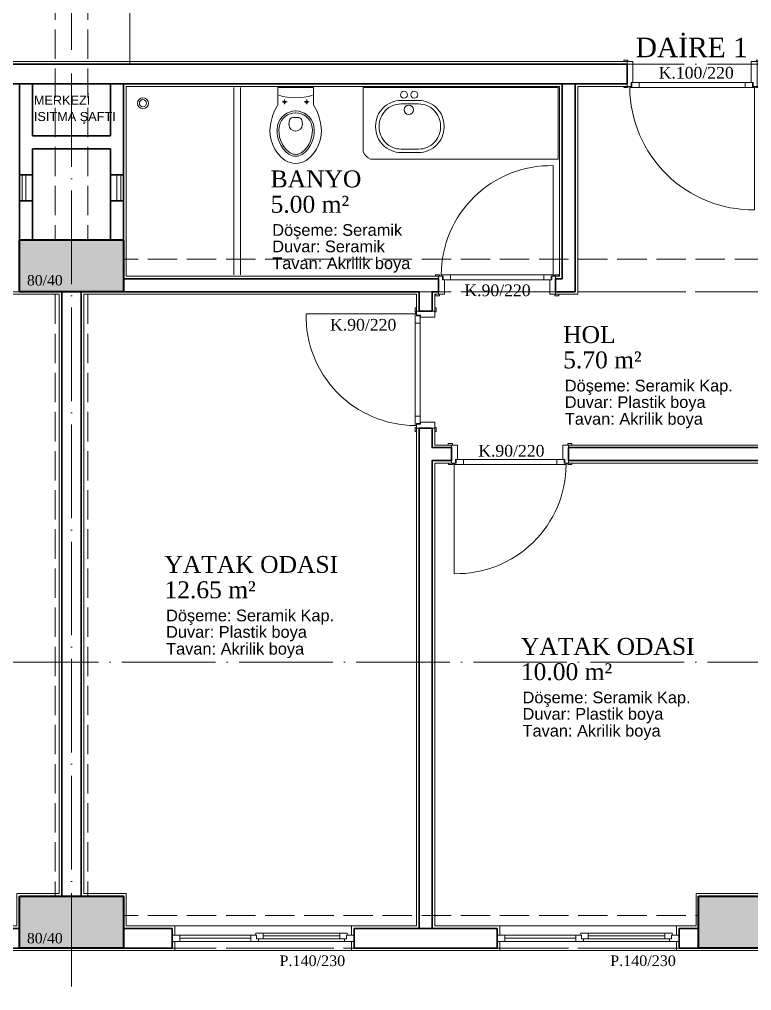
# Model space of a CAD drawing. Header units: millimetres. Extents: x 11587 to 81192, y -36083 to -25300.
# Drawn here: x 26209 to 26772, y -27552 to -26805 of the extents above; entities that cross this region are included whole.
import ezdxf

# ---------------------------------------------------------------- set-up
doc = ezdxf.new("R2010")
doc.units = ezdxf.units.MM
doc.linetypes.add('AKS', pattern=[30, 24, -3, 0, -3])
doc.linetypes.add('IZDUSUM1', pattern=[20, 7.5, -5, 7.5, 0])
for name, color, linetype, lineweight in [('rtm-aks yeni', 7, 'AKS', 20), ('rtm-cam', 141, 'Continuous', 9), ('rtm-duv tugla', 22, 'Continuous', 35), ('rtm-izdusum-üst ince', 8, 'IZDUSUM1', 5), ('rtm-kapı-ahsap', 35, 'Continuous', 13), ('rtm-mhl-yazı-adı', 150, 'Continuous', 30), ('rtm-mhl-yazı-m2', 7, 'Continuous', 20), ('rtm-mhl-yazı-malzeme', 253, 'Continuous', 13), ('rtm-pen-ahsap', 35, 'Continuous', 13), ('rtm-plan katmanı-05', 205, 'Continuous', 20), ('rtm-plan katmanı-07', 135, 'Continuous', 9), ('rtm-sıva', 252, 'Continuous', 15), ('rtm-tarama-betonarme', 51, 'Continuous', 15), ('rtm-tas_betonarme', 50, 'Continuous', 40), ('rtm-tefris vitrifiye', 9, 'Continuous', 9)]:
    doc.layers.add(name, color=color, linetype=linetype, lineweight=lineweight)
doc.styles.add('ARIAL', font='times.ttf')
doc.styles.get("Standard").update_dxf_attribs({"font": 'arial.ttf'})
doc.styles.add('VAZ-OLCU', font='times.ttf', dxfattribs={"height": 60})

# ---------------------------------------------------------------- blocks, each defined once
blk = doc.blocks.new('rty')
at = {"layer": 'rtm-kapı-ahsap'}
for p, q in [((-58244.93, -62700.32), (-58243.78, -62700.32)), ((-58244.93, -62703.44), (-58244.93, -62700.32)), ((-58243.78, -62700.32), (-58243.78, -62703.44)), ((-58229.78, -62700.37), (-58229.78, -62703.44)), ((-58228.8, -62700.37), (-58229.78, -62700.37)), ((-58228.8, -62703.44), (-58228.8, -62700.37)), ((-58243.78, -62703.44), (-58244.93, -62703.44)), ((-58243.78, -62707.37), (-58243.78, -62702.87)), ((-58229.78, -62702.87), (-58243.78, -62702.87)), ((-58232.78, -62707.37), (-58243.78, -62707.37)), ((-58232.78, -62705.87), (-58232.78, -62707.37)), ((-58229.78, -62705.87), (-58232.78, -62705.87)), ((-58232.64, -62706.39), (-58232.64, -62789.35)), ((-58232.64, -62706.39), (-58229.73, -62706.39)), ((-58229.78, -62702.87), (-58229.78, -62705.87)), ((-58229.78, -62703.44), (-58228.8, -62703.44)), ((-58229.78, -62704.88), (-58228.78, -62704.88)), ((-58229.73, -62706.39), (-58229.73, -62704.88)), ((-58228.78, -62790.86), (-58228.78, -62704.88)), ((-58144.79, -62704.88), (-58228.78, -62704.88)), ((-58228.78, -62712.02), (-58232.64, -62712.02)), ((-58243.78, -62788.37), (-58243.78, -62792.87)), ((-58232.78, -62788.37), (-58243.78, -62788.37)), ((-58232.78, -62789.87), (-58232.78, -62788.37)), ((-58229.78, -62789.87), (-58232.78, -62789.87)), ((-58228.78, -62783.72), (-58232.64, -62783.72)), ((-58232.64, -62789.35), (-58229.73, -62789.35)), ((-58229.78, -62792.87), (-58229.78, -62789.87)), ((-58229.78, -62790.86), (-58228.78, -62790.86)), ((-58229.73, -62789.35), (-58229.73, -62790.86)), ((-58243.78, -62792.3), (-58244.93, -62792.3)), ((-58244.93, -62792.3), (-58244.93, -62795.42)), ((-58244.93, -62795.42), (-58243.78, -62795.42)), ((-58243.78, -62795.42), (-58243.78, -62792.3)), ((-58229.78, -62792.87), (-58243.78, -62792.87)), ((-58229.78, -62795.37), (-58229.78, -62792.3)), ((-58229.78, -62792.3), (-58228.8, -62792.3)), ((-58228.8, -62795.37), (-58229.78, -62795.37)), ((-58228.8, -62792.3), (-58228.8, -62795.37))]:
    blk.add_line(p, q, dxfattribs=at)
at = {"layer": 'rtm-kapı-ahsap', "const_width": 0.392}
blk.add_lwpolyline([(-58229.19, -62703.94, 1), (-58229.19, -62704.55, 1)], format="xyb", close=True, dxfattribs=at)
at = {"layer": 'rtm-kapı-ahsap'}
blk.add_arc((-58229.08, -62706.56), 84.3, 270.20107, 1.14717, dxfattribs=at)
blk = doc.blocks.new('K-100')
at = {"layer": 'rtm-kapı-ahsap'}
for p, q in [((-34308.13, -13702.24), (-34306.98, -13702.24)), ((-34308.13, -13705.36), (-34308.13, -13702.24)), ((-34306.98, -13702.24), (-34306.98, -13705.36)), ((-34287.98, -13702.29), (-34287.98, -13705.36)), ((-34287, -13702.29), (-34287.98, -13702.29)), ((-34287, -13705.36), (-34287, -13702.29)), ((-34306.98, -13705.36), (-34308.13, -13705.36)), ((-34306.98, -13709.29), (-34306.98, -13704.79)), ((-34287.98, -13704.79), (-34306.98, -13704.79)), ((-34290.98, -13709.29), (-34306.98, -13709.29)), ((-34287.98, -13707.79), (-34290.98, -13707.79)), ((-34290.98, -13707.79), (-34290.98, -13709.29)), ((-34290.84, -13801.27), (-34290.84, -13708.31)), ((-34290.84, -13708.31), (-34287.92, -13708.31)), ((-34287.98, -13704.79), (-34287.98, -13707.79)), ((-34287.98, -13705.36), (-34287, -13705.36)), ((-34287.98, -13706.8), (-34286.98, -13706.8)), ((-34287.92, -13708.31), (-34287.92, -13706.8)), ((-34286.98, -13706.8), (-34286.98, -13802.79)), ((-34286.98, -13713.94), (-34290.84, -13713.94)), ((-34306.98, -13800.29), (-34306.98, -13804.79)), ((-34290.98, -13800.29), (-34306.98, -13800.29)), ((-34290.98, -13801.79), (-34290.98, -13800.29)), ((-34286.98, -13795.64), (-34290.84, -13795.64)), ((-34290.84, -13801.27), (-34287.92, -13801.27)), ((-34287.92, -13801.27), (-34287.92, -13802.79)), ((-34306.98, -13804.22), (-34308.13, -13804.22)), ((-34308.13, -13804.22), (-34308.13, -13807.34)), ((-34308.13, -13807.34), (-34306.98, -13807.34)), ((-34306.98, -13807.34), (-34306.98, -13804.22)), ((-34287.98, -13804.79), (-34306.98, -13804.79)), ((-34287.98, -13801.79), (-34290.98, -13801.79)), ((-34287.98, -13804.79), (-34287.98, -13801.79)), ((-34287.98, -13802.79), (-34286.98, -13802.79)), ((-34287.98, -13807.29), (-34287.98, -13804.22)), ((-34287.98, -13804.22), (-34287, -13804.22)), ((-34287, -13807.29), (-34287.98, -13807.29)), ((-34287, -13804.22), (-34287, -13807.29)), ((-34192.99, -13802.79), (-34286.98, -13802.79))]:
    blk.add_line(p, q, dxfattribs=at)
at = {"layer": 'rtm-kapı-ahsap', "const_width": 0.392}
blk.add_lwpolyline([(-34287.39, -13803.72, -1), (-34287.39, -13803.11, -1)], format="xyb", close=True, dxfattribs=at)
at = {"layer": 'rtm-kapı-ahsap'}
blk.add_arc((-34287.87, -13801.68), 94.89, 359.33316, 89.46052, dxfattribs=at)

msp = doc.modelspace()

# ---------------------------------------------------------------- hatches: boundary and pattern name
at = {"layer": 'rtm-tarama-betonarme'}
h = msp.add_hatch(dxfattribs=at)
h.set_pattern_fill('ANSI33', color=256, scale=2, style=0)
h.set_pattern_definition([(45, (15039.519, -4888.525), (-8.980256, 8.980256), []), (45, (15048.499, -4888.525), (-8.980256, 8.980256), [6.35, -3.175])])
h.paths.add_polyline_path([(28324.09, -27439.55), (28364.09, -27439.55), (28364.09, -27519.55), (28324.09, -27519.55)])
h.paths.add_polyline_path([(27911.59, -27479.55), (27991.59, -27479.55), (27991.59, -27519.55), (27911.59, -27519.55)])
h.paths.add_polyline_path([(28324.09, -26944.55), (28364.09, -26944.55), (28364.09, -27024.55), (28324.09, -27024.55)])
h.paths.add_polyline_path([(27961.59, -26944.55), (27996.59, -26944.55), (27996.59, -27024.55), (27961.59, -27024.55)])
h.paths.add_polyline_path([(27961.59, -26524.55), (27996.59, -26524.55), (27996.59, -26604.55), (27961.59, -26604.55)])
h.paths.add_polyline_path([(28324.09, -26524.55), (28364.09, -26524.55), (28364.09, -26604.55), (28324.09, -26604.55)])
h.paths.add_polyline_path([(28324.09, -26029.55), (28364.09, -26029.55), (28364.09, -26109.55), (28324.09, -26109.55)])
h.paths.add_polyline_path([(27911.59, -26029.55), (27991.59, -26029.55), (27991.59, -26069.55), (27911.59, -26069.55)])
h.paths.add_polyline_path([(28726.59, -26524.55), (28691.59, -26524.55), (28691.59, -26604.55), (28726.59, -26604.55)])
h.paths.add_polyline_path([(28726.59, -26944.55), (28691.59, -26944.55), (28691.59, -27024.55), (28726.59, -27024.55)])
h.paths.add_polyline_path([(28776.59, -27479.55), (28696.59, -27479.55), (28696.59, -27519.55), (28776.59, -27519.55)])
h.paths.add_polyline_path([(29299.09, -27479.55), (29219.09, -27479.55), (29219.09, -27519.55), (29299.09, -27519.55)])
h.paths.add_polyline_path([(29299.09, -26974.55), (29219.09, -26974.55), (29219.09, -27014.55), (29299.09, -27014.55)])
h.paths.add_polyline_path([(29299.09, -26534.55), (29219.09, -26534.55), (29219.09, -26574.55), (29299.09, -26574.55)])
h.paths.add_polyline_path([(28776.59, -26029.55), (28696.59, -26029.55), (28696.59, -26069.55), (28776.59, -26069.55)])
h.paths.add_polyline_path([(29299.09, -26029.55), (29219.09, -26029.55), (29219.09, -26069.55), (29299.09, -26069.55)])
h.paths.add_polyline_path([(29821.59, -26839.55), (29796.59, -26839.55), (29796.59, -27014.55), (29821.59, -27014.55)])
h.paths.add_polyline_path([(29821.59, -26534.55), (29796.59, -26534.55), (29796.59, -26709.55), (29821.59, -26709.55)])
h.paths.add_polyline_path([(30181.59, -26839.55), (30006.59, -26839.55), (30006.59, -26864.55), (30181.59, -26864.55)])
h.paths.add_polyline_path([(30181.59, -26684.55), (30006.59, -26684.55), (30006.59, -26709.55), (30181.59, -26709.55)])
h.paths.add_polyline_path([(29821.59, -26109.55), (29781.59, -26109.55), (29781.59, -26029.55), (29821.59, -26029.55)])
h.paths.add_polyline_path([(30181.59, -26124.55), (30141.59, -26124.55), (30141.59, -26029.55), (30181.59, -26029.55)])
h.paths.add_polyline_path([(29821.59, -27439.55), (29781.59, -27439.55), (29781.59, -27519.55), (29821.59, -27519.55)])
h.paths.add_polyline_path([(30181.59, -27424.55), (30141.59, -27424.55), (30141.59, -27519.55), (30181.59, -27519.55)])
h.paths.add_polyline_path([(27421.59, -27439.55), (27461.59, -27439.55), (27461.59, -27519.55), (27421.59, -27519.55)])
h.paths.add_polyline_path([(27131.59, -27439.55), (27171.59, -27439.55), (27171.59, -27519.55), (27131.59, -27519.55)])
h.paths.add_polyline_path([(27421.59, -26029.55), (27501.59, -26029.55), (27501.59, -26069.55), (27421.59, -26069.55)])
h.paths.add_polyline_path([(27091.59, -26029.55), (27171.59, -26029.55), (27171.59, -26069.55), (27091.59, -26069.55)])
h.paths.add_polyline_path([(26781.59, -26524.55), (26816.59, -26524.55), (26816.59, -26604.55), (26781.59, -26604.55)])
h.paths.add_polyline_path([(26781.59, -26944.55), (26816.59, -26944.55), (26816.59, -27024.55), (26781.59, -27024.55)])
h.paths.add_polyline_path([(26731.59, -27479.55), (26811.59, -27479.55), (26811.59, -27519.55), (26731.59, -27519.55)])
h.paths.add_polyline_path([(26209.09, -27479.55), (26289.09, -27479.55), (26289.09, -27519.55), (26209.09, -27519.55)])
h.paths.add_polyline_path([(26209.09, -26974.55), (26289.09, -26974.55), (26289.09, -27014.55), (26209.09, -27014.55)])
h.paths.add_polyline_path([(26209.09, -26534.55), (26289.09, -26534.55), (26289.09, -26574.55), (26209.09, -26574.55)])
h.paths.add_polyline_path([(26731.59, -26029.55), (26811.59, -26029.55), (26811.59, -26069.55), (26731.59, -26069.55)])
h.paths.add_polyline_path([(26209.09, -26029.55), (26289.09, -26029.55), (26289.09, -26069.55), (26209.09, -26069.55)])
h.paths.add_polyline_path([(25686.59, -26839.55), (25711.59, -26839.55), (25711.59, -27014.55), (25686.59, -27014.55)])
h.paths.add_polyline_path([(25686.59, -26534.55), (25711.59, -26534.55), (25711.59, -26709.55), (25686.59, -26709.55)])
h.paths.add_polyline_path([(25326.59, -26839.55), (25501.59, -26839.55), (25501.59, -26864.55), (25326.59, -26864.55)])
h.paths.add_polyline_path([(25326.59, -26684.55), (25501.59, -26684.55), (25501.59, -26709.55), (25326.59, -26709.55)])
h.paths.add_polyline_path([(25686.59, -26109.55), (25726.59, -26109.55), (25726.59, -26029.55), (25686.59, -26029.55)])
h.paths.add_polyline_path([(25326.59, -26124.55), (25366.59, -26124.55), (25366.59, -26029.55), (25326.59, -26029.55)])
h.paths.add_polyline_path([(25686.59, -27439.55), (25726.59, -27439.55), (25726.59, -27519.55), (25686.59, -27519.55)])
h.paths.add_polyline_path([(25326.59, -27424.55), (25366.59, -27424.55), (25366.59, -27519.55), (25326.59, -27519.55)])

# ---------------------------------------------------------------- linework, layer by layer
at = {"layer": 'rtm-aks yeni', "ltscale": 3}
for p, q in [((26249.09, -27819.55), (26249.09, -25729.55)), ((25026.59, -26839.55), (30481.59, -26839.55)), ((25026.59, -27014.55), (30481.59, -27014.55)), ((25026.59, -27299.55), (30481.59, -27299.55)), ((25026.59, -27519.55), (30481.59, -27519.55))]:
    msp.add_line(p, q, dxfattribs=at)
at = {"layer": 'rtm-cam'}
for p, q in [((26387.09, -27512.05), (26332.59, -27512.05)), ((26455.59, -27510.3), (26396.59, -27510.3)), ((26637.09, -27512.05), (26582.59, -27512.05)), ((26705.59, -27510.3), (26646.59, -27510.3))]:
    msp.add_line(p, q, dxfattribs=at)
at = {"layer": 'rtm-duv tugla'}
for points in [[(25821.59, -26839.55), (26676.59, -26839.55)], [(26676.59, -26854.55), (26676.59, -26839.55)], [(25821.59, -26854.55), (26676.59, -26854.55)], [(26209.09, -26974.55), (26209.09, -26854.55)], [(26219.09, -26894.55), (26219.09, -26854.55)], [(26279.09, -26894.55), (26279.09, -26854.55)], [(26289.09, -26974.55), (26289.09, -26854.55)], [(26626.59, -26854.55), (26626.59, -27004.55), (26621.59, -27004.55), (26621.59, -27014.55), (26636.59, -27014.55), (26636.59, -26854.55)], [(26219.09, -26894.55), (26279.09, -26894.55)], [(26219.09, -26974.55), (26219.09, -26904.55)], [(26219.09, -26904.55), (26279.09, -26904.55)], [(26279.09, -26974.55), (26279.09, -26904.55)], [(26219.09, -26924.55), (26209.09, -26924.55)], [(26279.09, -26924.55), (26289.09, -26924.55)], [(26219.09, -26944.55), (26209.09, -26944.55)], [(26279.09, -26944.55), (26289.09, -26944.55)], [(26289.09, -27014.55), (26516.59, -27014.55), (26516.59, -27029.55), (26526.59, -27029.55), (26526.59, -27014.55), (26531.59, -27014.55), (26531.59, -27004.55), (26289.09, -27004.55)], [(26241.59, -27014.55), (26241.59, -27479.55)], [(26256.59, -27014.55), (26256.59, -27479.55)], [(26526.59, -27504.55), (26526.59, -27144.55), (26541.59, -27144.55), (26541.59, -27134.55), (26526.59, -27134.55), (26526.59, -27119.55), (26516.59, -27119.55), (26516.59, -27504.55)], [(26796.59, -27404.55), (26796.59, -27144.55), (26631.59, -27144.55), (26631.59, -27134.55), (26806.59, -27134.55), (26806.59, -27404.55)], [(26209.09, -27519.55), (26171.59, -27519.55), (26171.59, -27504.55), (26209.09, -27504.55)], [(26289.09, -27519.55), (26326.59, -27519.55), (26326.59, -27504.55), (26289.09, -27504.55)], [(26731.59, -27504.55), (26716.59, -27504.55), (26716.59, -27519.55), (26731.59, -27519.55)], [(26716.59, -27504.55), (26716.59, -27519.55)]]:
    msp.add_lwpolyline(points, dxfattribs=at)
msp.add_lwpolyline([(26466.59, -27504.55), (26466.59, -27519.55), (26576.59, -27519.55), (26576.59, -27504.55)], close=True, dxfattribs=at)
at = {"layer": 'rtm-izdusum-üst ince', "ltscale": 1.5}
for points in [[(26236.59, -26974.55), (26236.59, -26574.55)], [(26261.59, -26974.55), (26261.59, -26574.55)], [(26289.09, -26989.55), (26781.59, -26989.55)], [(26236.59, -27479.55), (26236.59, -27014.55)], [(26261.59, -27479.55), (26261.59, -27014.55)], [(26289.09, -27014.55), (26781.59, -27014.55)], [(26289.09, -27494.55), (26731.59, -27494.55)], [(26289.09, -27519.55), (26731.59, -27519.55)]]:
    msp.add_lwpolyline(points, dxfattribs=at)
at = {"layer": 'rtm-kapı-ahsap'}
for points in [[(26211.09, -26924.55), (26211.09, -26944.55)], [(26214.09, -26924.55), (26214.09, -26944.55)], [(26284.09, -26924.55), (26284.09, -26944.55)], [(26287.09, -26924.55), (26287.09, -26944.55)]]:
    msp.add_lwpolyline(points, dxfattribs=at)
at = {"layer": 'rtm-pen-ahsap'}
for p, q in [((26326.59, -27509.55), (26332.59, -27509.55)), ((26337.59, -27509.55), (26331.96, -27509.55)), ((26332.59, -27514.55), (26332.59, -27509.55)), ((26337.59, -27509.55), (26387.09, -27509.55)), ((26391.59, -27509.55), (26387.09, -27509.55)), ((26387.09, -27514.55), (26387.09, -27509.55)), ((26390.96, -27508.05), (26396.59, -27508.05)), ((26391.59, -27512.55), (26391.59, -27509.55)), ((26391.59, -27512.55), (26396.59, -27512.55)), ((26393.09, -27512.55), (26393.09, -27514.55)), ((26396.59, -27508.05), (26455.59, -27508.05)), ((26396.59, -27512.55), (26396.59, -27508.05)), ((26396.59, -27512.55), (26455.59, -27512.55)), ((26461.23, -27508.05), (26455.59, -27508.05)), ((26455.59, -27512.55), (26455.59, -27508.05)), ((26460.59, -27512.55), (26455.59, -27512.55)), ((26459.09, -27514.55), (26459.09, -27512.55)), ((26466.59, -27509.55), (26460.59, -27509.55)), ((26460.59, -27512.55), (26460.59, -27509.55)), ((26576.59, -27509.55), (26582.59, -27509.55)), ((26587.59, -27509.55), (26581.96, -27509.55)), ((26582.59, -27514.55), (26582.59, -27509.55)), ((26587.59, -27509.55), (26637.09, -27509.55)), ((26641.59, -27509.55), (26637.09, -27509.55)), ((26637.09, -27514.55), (26637.09, -27509.55)), ((26640.96, -27508.05), (26646.59, -27508.05)), ((26641.59, -27512.55), (26641.59, -27509.55)), ((26641.59, -27512.55), (26646.59, -27512.55)), ((26643.09, -27512.55), (26643.09, -27514.55)), ((26646.59, -27508.05), (26705.59, -27508.05)), ((26646.59, -27512.55), (26646.59, -27508.05)), ((26646.59, -27512.55), (26705.59, -27512.55)), ((26711.23, -27508.05), (26705.59, -27508.05)), ((26705.59, -27512.55), (26705.59, -27508.05)), ((26710.59, -27512.55), (26705.59, -27512.55)), ((26709.09, -27514.55), (26709.09, -27512.55)), ((26716.59, -27509.55), (26710.59, -27509.55)), ((26710.59, -27512.55), (26710.59, -27509.55)), ((26385.59, -27514.55), (26326.59, -27514.55)), ((26385.59, -27514.55), (26393.09, -27514.55)), ((26459.09, -27514.55), (26466.59, -27514.55)), ((26635.59, -27514.55), (26576.59, -27514.55)), ((26635.59, -27514.55), (26643.09, -27514.55)), ((26709.09, -27514.55), (26716.59, -27514.55))]:
    msp.add_line(p, q, dxfattribs=at)
for points in [[(26390.96, -27508.05), (26390.09, -27509.55)], [(26461.23, -27508.05), (26462.1, -27509.55)], [(26640.96, -27508.05), (26640.09, -27509.55)], [(26711.23, -27508.05), (26712.1, -27509.55)]]:
    msp.add_lwpolyline(points, dxfattribs=at)
at = {"layer": 'rtm-plan katmanı-05', "ltscale": 0.6}
for points in [[(26328.59, -27502.55), (26464.59, -27502.55)], [(26578.59, -27502.55), (26714.59, -27502.55)], [(26328.59, -27521.55), (26464.59, -27521.55)], [(26578.59, -27521.55), (26714.59, -27521.55)]]:
    msp.add_lwpolyline(points, dxfattribs=at)
at = {"layer": 'rtm-plan katmanı-07'}
for points in [[(26294.14, -26709.55), (26294.14, -26839.55)], [(26393.09, -27514.55), (26459.09, -27514.55)], [(26643.09, -27514.55), (26709.09, -27514.55)]]:
    msp.add_lwpolyline(points, dxfattribs=at)
at = {"layer": 'rtm-sıva'}
for points in [[(25821.59, -26837.55), (26676.59, -26837.55)], [(26621.59, -27002.55), (26624.59, -27002.55), (26624.59, -26856.55), (26291.09, -26856.55), (26291.09, -27002.55), (26531.59, -27002.55)], [(26676.59, -26856.55), (26638.59, -26856.55), (26638.59, -27016.55), (26621.59, -27016.55)], [(25983.59, -27029.55), (25983.59, -27016.55), (26239.59, -27016.55), (26239.59, -27477.55), (26207.09, -27477.55), (26207.09, -27502.55), (26169.59, -27502.55), (26169.59, -27509.55)], [(26514.59, -27029.55), (26514.59, -27016.55), (26258.59, -27016.55), (26258.59, -27477.55), (26291.09, -27477.55), (26291.09, -27502.55), (26328.59, -27502.55), (26328.59, -27509.55)], [(26528.59, -27029.55), (26528.59, -27016.55), (26531.59, -27016.55)], [(26464.59, -27509.55), (26464.59, -27502.55), (26514.59, -27502.55), (26514.59, -27119.55)], [(26528.59, -27119.55), (26528.59, -27132.55), (26541.59, -27132.55)], [(26631.59, -27132.55), (26808.59, -27132.55), (26808.59, -27402.55), (26843.59, -27402.55), (26843.59, -27409.55)], [(26541.59, -27146.55), (26528.59, -27146.55), (26528.59, -27502.55), (26578.59, -27502.55), (26578.59, -27509.55)], [(26714.59, -27509.55), (26714.59, -27502.55), (26729.59, -27502.55), (26729.59, -27477.55), (26794.59, -27477.55), (26794.59, -27146.55), (26631.59, -27146.55)], [(26714.59, -27514.55), (26714.59, -27521.55), (26813.59, -27521.55), (26813.59, -27421.55), (26843.59, -27421.55), (26843.59, -27414.55)], [(26169.59, -27514.55), (26169.59, -27521.55), (26328.59, -27521.55), (26328.59, -27514.55)], [(26464.59, -27514.55), (26464.59, -27521.55), (26578.59, -27521.55), (26578.59, -27514.55)], [(26464.59, -27514.55), (26464.59, -27521.55), (26578.59, -27521.55), (26578.59, -27514.55)]]:
    msp.add_lwpolyline(points, dxfattribs=at)
at = {"layer": 'rtm-tas_betonarme'}
for points in [[(26209.09, -26974.55), (26289.09, -26974.55), (26289.09, -27014.55), (26209.09, -27014.55)], [(26209.09, -27479.55), (26289.09, -27479.55), (26289.09, -27519.55), (26209.09, -27519.55)], [(26731.59, -27479.55), (26811.59, -27479.55), (26811.59, -27519.55), (26731.59, -27519.55)]]:
    msp.add_lwpolyline(points, close=True, dxfattribs=at)
at = {"layer": 'rtm-tefris vitrifiye'}
for p, q in [((26407.85, -26857.55), (26435.34, -26857.55)), ((26407.85, -26870.14), (26407.85, -26857.55)), ((26435.34, -26870.14), (26435.34, -26857.55)), ((26411.23, -26868.55), (26415.14, -26868.55)), ((26413.07, -26866.68), (26413.07, -26870.39)), ((26431.96, -26868.55), (26428.05, -26868.55)), ((26430.12, -26866.68), (26430.12, -26870.39)), ((26423.76, -26880.65), (26419.43, -26880.65))]:
    msp.add_line(p, q, dxfattribs=at)
for points in [[(26374.09, -26857.55), (26374.09, -27001.55)], [(26379.09, -26857.55), (26379.09, -27001.55)]]:
    msp.add_lwpolyline(points, dxfattribs=at)
for points in [[(26623.59, -26912.55), (26479.18, -26912.55, -0.203274), (26473.59, -26906.97), (26473.59, -26857.55), (26623.59, -26857.55), (26623.59, -26912.55)], [(26483.13, -26887.92), (26483.13, -26887.02, -0.414214), (26502.73, -26867.42), (26516.12, -26867.42, -0.414214), (26535.72, -26887.02), (26535.72, -26887.92, -0.414214), (26516.12, -26907.52), (26502.73, -26907.52, -0.414214)], [(26485.8, -26887.92), (26485.8, -26887.02, -0.414214), (26502.73, -26870.1), (26516.12, -26870.1, -0.414214), (26533.05, -26887.02), (26533.05, -26887.92, -0.414214), (26516.12, -26904.84), (26502.73, -26904.84, -0.414214)]]:
    msp.add_lwpolyline(points, format="xyb", close=True, dxfattribs=at)
for centre, radius in [((26504.86, -26862.97), 2.67), ((26512.87, -26862.97), 2.67), ((26304.09, -26869.55), 4.25), ((26304.09, -26869.55), 2.75), ((26413.07, -26868.55), 0.825), ((26430.12, -26868.55), 0.825), ((26508.59, -26874.55), 3.56)]:
    msp.add_circle(centre, radius, dxfattribs=at)
for centre, radius, start, end in [((26421.59, -26821.36), 44, 252.84729, 287.15268), ((26405.65, -26870.14), 2.2, 329.90538, 0), ((26437.54, -26870.14), 2.2, 180, 210.09462), ((26445.63, -26893.3), 44, 149.90538, 171.23608), ((26421.67, -26889.78), 14.3, 90.2662, 167.18786), ((26421.67, -26889.78), 12.87, 90.2662, 167.18786), ((26421.52, -26889.78), 12.87, 12.81214, 89.7338), ((26421.52, -26889.78), 14.3, 12.81214, 89.7338), ((26397.56, -26893.3), 44, 8.76392, 30.09462), ((26429.4, -26885.55), 12.95, 167.82692, 183.31203), ((26421.57, -26885.88), 5.12, 180, 269.73777), ((26419.43, -26883.4), 2.75, 90, 167.82692), ((26421.62, -26885.88), 5.11, 270.26223, 0), ((26423.76, -26883.4), 2.75, 12.17308, 90), ((26413.79, -26885.55), 12.95, 356.68797, 12.17308), ((26429.29, -26890.94), 27.5, 170.50823, 235.09555), ((26429.29, -26890.94), 22, 168.5694, 234.81148), ((26429.29, -26890.94), 20.57, 168.5694, 234.81148), ((26413.89, -26890.94), 20.57, 305.18852, 11.4306), ((26413.89, -26890.94), 22, 305.18852, 11.4306), ((26413.89, -26890.94), 27.5, 304.90445, 9.49177), ((26421.59, -26901), 7.92, 237.83247, 302.16749), ((26421.59, -26901), 14.85, 237.23949, 302.76051), ((26421.59, -26901), 9.35, 237.83247, 302.16749)]:
    msp.add_arc(centre, radius, start, end, dxfattribs=at)

# ---------------------------------------------------------------- block references
at = {"layer": 'rtm-kapı-ahsap', "xscale": -1}
for name, p, rotation in [('K-100', (12971.8, -61144.53), 90), ('rty', (89324.46, 31227.23), 270), ('rty', (-36161.28, -85376.33), 90)]:
    msp.add_blockref(name, p, dxfattribs=dict(at, rotation=rotation))
msp.add_blockref('rty', (-31715.19, 35673.32), dxfattribs=at)

# ---------------------------------------------------------------- texts
at = {"layer": 'rtm-mhl-yazı-adı', "style": 'ARIAL'}
for s, height, p in [('DAİRE 1', 15, (26683.19, -26834.11)), ('BANYO', 13, (26402.31, -26934.3)), ('HOL', 13, (26627.36, -27054.06)), ('YATAK ODASI', 13, (26320.64, -27230.91)), ('YATAK ODASI', 13, (26594.84, -27293.97))]:
    msp.add_text(s, height=height, dxfattribs=at).set_placement(p)
at = {"layer": 'rtm-mhl-yazı-m2', "style": 'ARIAL'}
for s, height, p in [('5.00 m² ', 13, (26402.31, -26953.79)), ('80/40', 8, (26214.87, -27009.76)), ('5.70 m² ', 13, (26627.36, -27073.55)), ('12.65 m² ', 13, (26320.64, -27250.4)), ('10.00 m² ', 13, (26594.84, -27313.46)), ('80/40', 8, (26214.87, -27515.98))]:
    msp.add_text(s, height=height, dxfattribs=at).set_placement(p)
at = {"layer": 'rtm-mhl-yazı-malzeme', "style": 'VAZ-OLCU'}
for s, height, p in [('K.100/220', 9, (26700.84, -26850.59)), ('K.90/220', 9, (26551.38, -27017.99)), ('K.90/220', 9, (26448.05, -27044.48)), ('K.90/220', 9, (26562.02, -27141.45)), ('P.140/230', 8.192, (26409.17, -27533.43)), ('P.140/230', 8.192, (26663.54, -27533.43))]:
    msp.add_text(s, height=height, rotation=359.9602, dxfattribs=at).set_placement(p)
at = {"layer": 'rtm-mhl-yazı-malzeme'}
for s, height, p in [('MERKEZİ', 7, (26220.18, -26870.72)), ('ISITMA ŞAFTI', 7, (26220.18, -26883.26)), ('Döşeme: Seramik', 9, (26403.6, -26971.57)), ('Duvar: Seramik', 9, (26403.6, -26984.23)), ('Tavan: Akrilik boya ', 9, (26403.6, -26997.17)), ('Döşeme: Seramik Kap.', 9, (26628.65, -27091.32)), ('Duvar: Plastik boya ', 9, (26628.65, -27103.99)), ('Tavan: Akrilik boya ', 9, (26628.65, -27116.92)), ('Döşeme: Seramik Kap.', 9, (26321.93, -27268.17)), ('Duvar: Plastik boya ', 9, (26321.93, -27280.84)), ('Tavan: Akrilik boya ', 9, (26321.93, -27293.77)), ('Döşeme: Seramik Kap.', 9, (26596.13, -27331.24)), ('Duvar: Plastik boya ', 9, (26596.13, -27343.9)), ('Tavan: Akrilik boya ', 9, (26596.13, -27356.84))]:
    msp.add_text(s, height=height, dxfattribs=at).set_placement(p)

doc.saveas('drawing.dxf')
